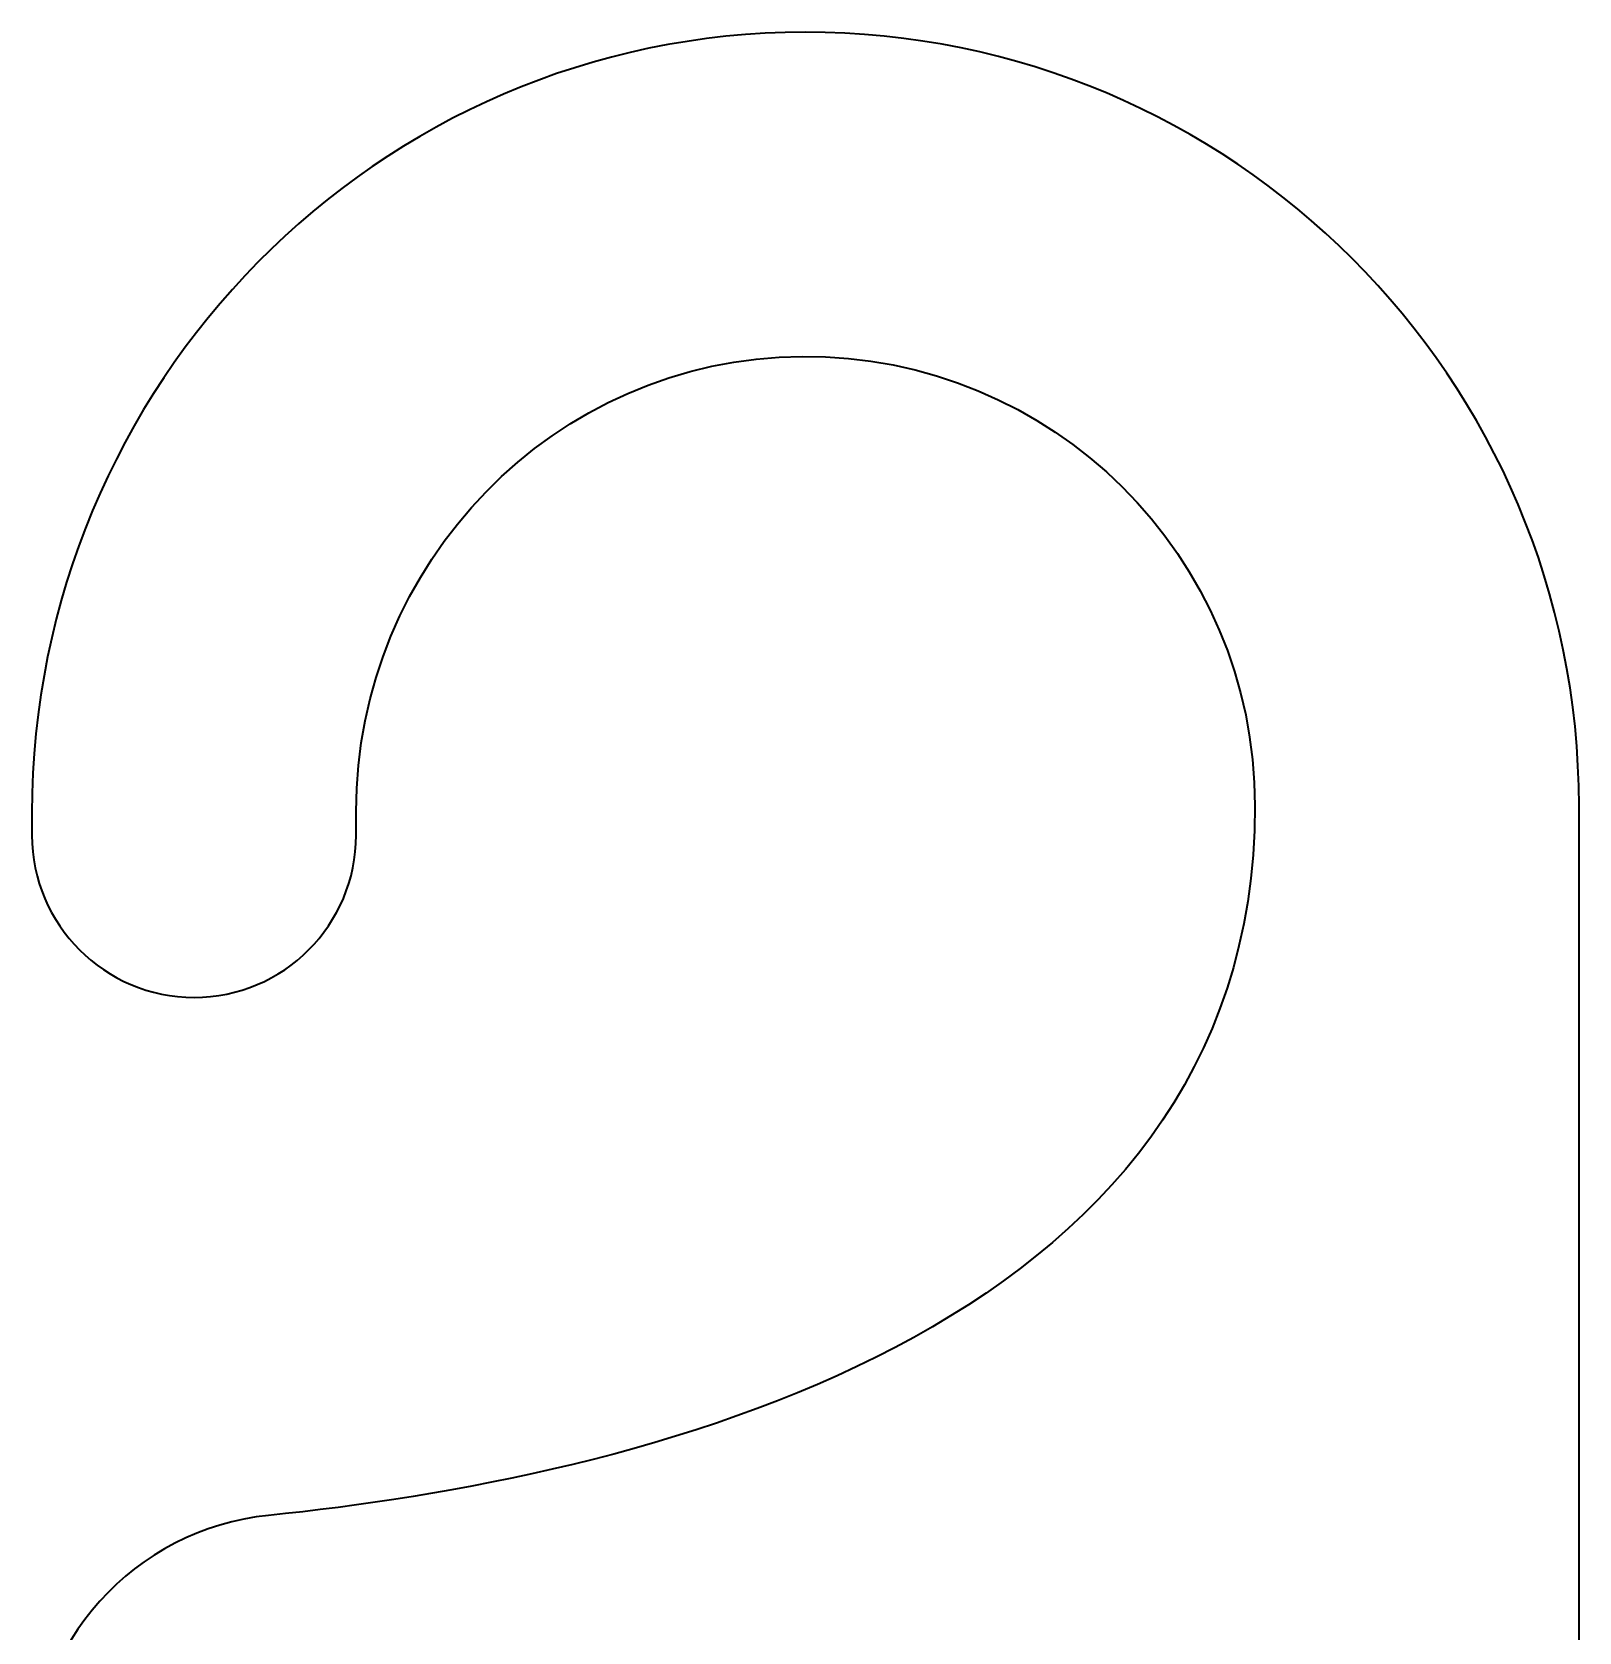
# Model space of a CAD drawing. Header units: inches. Extents: x 36 to 324, y 36 to 828.
# Drawn here: x 36 to 324, y 530.2 to 828 of the extents above; entities that cross this region are included whole.
import ezdxf

# ---------------------------------------------------------------- set-up
doc = ezdxf.new("R2010")
doc.units = ezdxf.units.IN
doc.header["$MEASUREMENT"] = 0
doc.layers.add('_U+0421_U+043B_U+043E_U+0439 1', color=7, linetype='Continuous')

msp = doc.modelspace()

# ---------------------------------------------------------------- linework, layer by layer
at = {"layer": '_U+0421_U+043B_U+043E_U+0439 1', "color": 1, "lineweight": 35, "true_color": 0xff0000}
msp.add_open_spline([(263.66, 684), (263.66, 730.42), (225.86, 768), (179.37, 767.66), (133.24, 767.31), (96.34, 729.08), (96.34, 682.95), (96.34, 682.95), (96.34, 678.51), (96.34, 678.51), (96.34, 661.85), (82.84, 648.34), (66.17, 648.34), (66.17, 648.34), (66.17, 648.34), (66.17, 648.34), (49.51, 648.34), (36, 661.85), (36, 678.52), (36, 678.52), (36, 682.62), (36, 682.62), (36, 762.35), (100.2, 827.96), (179.93, 828), (259.49, 828.04), (324, 763.56), (324, 684), (324, 684), (324, 85.14), (324, 85.14), (324, 58), (302, 36), (274.86, 36), (274.86, 36), (85.14, 36), (85.14, 36), (58, 36), (36, 58), (36, 85.14), (36, 85.14), (36, 503.03), (36, 503.03), (36, 528.2), (55.01, 549.37), (80.05, 551.91), (146.24, 558.61), (263.66, 584.52), (263.66, 684)], degree=3, knots=[0, 0, 0, 0, 1, 1, 1, 2, 2, 2, 3, 3, 3, 4, 4, 4, 5, 5, 5, 6, 6, 6, 7, 7, 7, 8, 8, 8, 9, 9, 9, 10, 10, 10, 11, 11, 11, 12, 12, 12, 13, 13, 13, 14, 14, 14, 15, 15, 15, 16, 16, 16, 16], dxfattribs=at)

doc.saveas('drawing.dxf')
